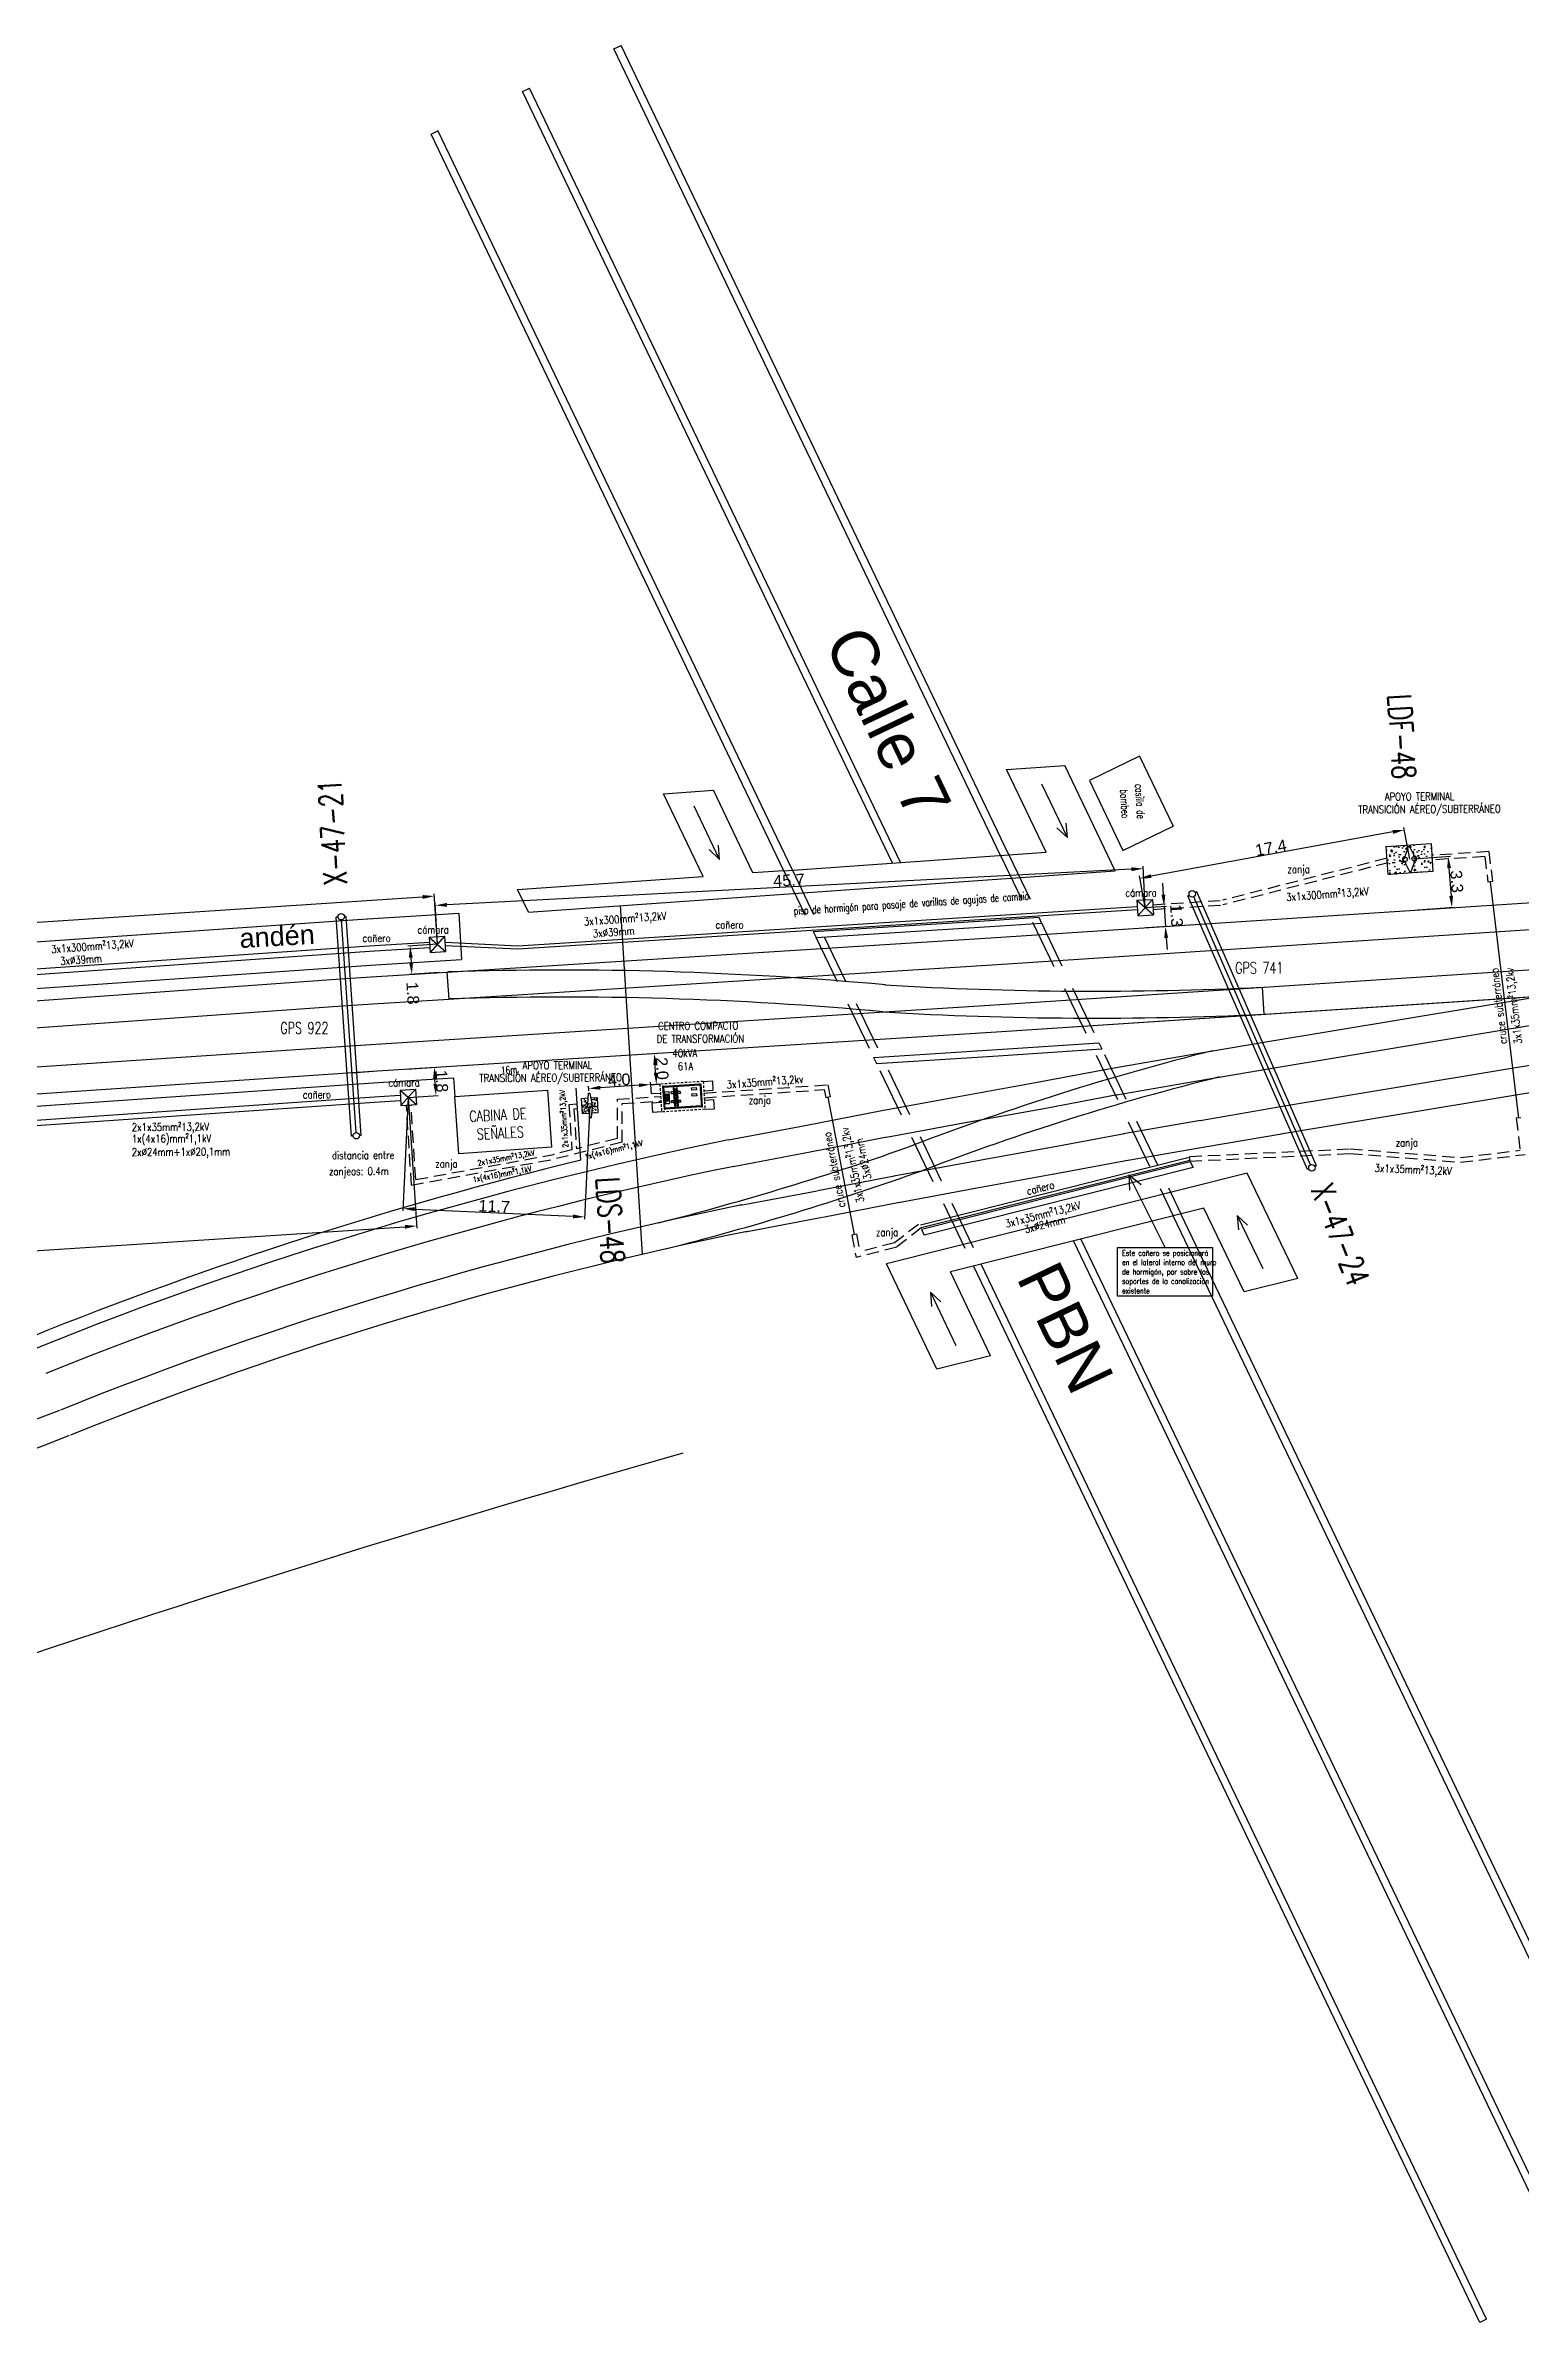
# Model space of a CAD drawing. Header units: millimetres. Extents: x 1868 to 2348, y 1227 to 1374.
# Drawn here: x 2159.2 to 2254.3, y 1227.1 to 1374 of the extents above; entities that cross this region are included whole.
import ezdxf

# ---------------------------------------------------------------- set-up
doc = ezdxf.new("R2010")
doc.units = ezdxf.units.MM
doc.linetypes.add('HIDDEN2', pattern=[4.7625, 3.175, -1.5875])
for name, color, linetype in [('LINEA_02', 8, 'Continuous'), ('TEXT-02', 7, 'Continuous'), ('Textos catenaria', 7, 'Continuous'), ('Unknown_Line_Type', 7, 'Continuous')]:
    doc.layers.add(name, color=color, linetype=linetype)
doc.styles.add('ROMANS', font='arial.ttf', dxfattribs={"width": 0.7})
doc.styles.add('SANS', font='sanss___.ttf')
doc.styles.add('SIMPLEX', font='simplex.shx', dxfattribs={"width": 0.75})
doc.linetypes.add('GAS_LINE', pattern='A,12.7,-5.08,["GAS",Standard,S=2.54,R=0,X=-2.54,Y=-1.27],-6.35', length=24.13)
doc.dimstyles.new('COTA-100', dxfattribs={"dimscale": 1.5, "dimtxt": 0.5, "dimasz": 0.5, "dimexe": 0.1, "dimexo": 0, "dimgap": 0.03, "dimtad": 1, "dimdec": 1, "dimzin": 0, "dimdsep": 46, "dimtxsty": 'SANS', "dimcen": 0.1, "dimclrd": 256, "dimclre": 256, "dimclrt": 256, "dimazin": 0, "dimtm": 1e-09, "dimtfac": 0.714286, "dimtdec": 1, "dimtmove": 2, "dimatfit": 2, "dimfxl": 0, "dimtolj": 1, "dimtzin": 0, "dimarcsym": 0})
pattern_1 = [(50, (-2624.04677, -773.78864), (0.45546167, -0.039847714), [0.047625, -0.523875]), (355, (-2624.04677, -773.78864), (-0.088107065, 0.47764161), [0.0381, -0.4191]), (100.451, (-2624.0088, -773.79196), (0.367356254, 0.43779172), [0.040475, -0.445225]), (46.1842, (-2624.04677, -773.66164), (0.6776976, -0.10510582), [0.0714375, -0.7858125]), (96.6356, (-2623.9903, -773.6704), (0.59351059, 0.61856389), [0.0607125, -0.6678375]), (351.184, (-2624.0468, -773.66164), (0.59351151, 0.6185628), [0.05715, -0.62865]), (21, (-2623.98327, -773.6934), (0.3790372, -0.255663796), [0.047625, -0.523875]), (326, (-2623.98327, -773.6934), (0.15450507, 0.460469915), [0.0381, -0.4191]), (71.4514, (-2623.9517, -773.7147), (0.53354123, 0.204807144), [0.040475, -0.445225]), (37.5, (-2624.04677, -773.78864), (0.007721508, 0.211387597), [0, -0.41402, 0, -0.42545, 0, -0.4206875]), (7.5, (-2624.04677, -773.78864), (0.167049156, 0.250451437), [0, -0.24257, 0, -0.404495, 0, -0.1603375]), (327.5, (-2624.18837, -773.78864), (0.338976488, -0.01432186), [0, -0.15875, 0, -0.4953, 0, -0.657225]), (317.5, (-2624.25187, -773.78864), (0.370322953, 0.063566228), [0, -0.206375, 0, -0.32893, 0, -0.466725])]

# ---------------------------------------------------------------- blocks, each defined once
blk = doc.blocks.new('estructura terminal o retención para LDS')
h = blk.add_hatch()
h.set_pattern_fill('AR-CONC', color=8, scale=0.0025, style=0)
h.set_pattern_definition(pattern_1)
h.paths.add_polyline_path([(-0.5, -0.5), (-0.09, -0.5), (-0.14, -0.11, -0.352658), (-0.14, 0.11), (-0.09, 0.5), (-0.5, 0.5)])
h = blk.add_hatch()
h.set_pattern_fill('AR-CONC', color=8, scale=0.0025, style=0)
h.set_pattern_definition(pattern_1)
h.paths.add_polyline_path([(0.14, -0.11), (0.09, -0.5), (0.5, -0.5), (0.5, 0.5), (0.09, 0.5), (0.14, 0.11, -0.352658)])
at = {"color": 6}
for p, q in [((-0.05, 0.8), (-0.14, 0.11)), ((-0.05, 0.8), (0.05, 0.8)), ((0.05, 0.8), (0.14, 0.11)), ((-0.14, -0.11), (-0.05, -0.8)), ((-0.05, -0.8), (0.05, -0.8)), ((0.14, -0.11), (0.05, -0.8))]:
    blk.add_line(p, q, dxfattribs=at)
for points in [[(-0.09, -0.5), (-0.5, -0.5), (-0.5, 0.5), (-0.09, 0.5)], [(0.09, 0.5), (0.5, 0.5), (0.5, -0.5), (0.09, -0.5)]]:
    blk.add_lwpolyline(points)
blk.add_circle((0, 0), 0.13, dxfattribs=at)
for start, end in [(141.1488, 218.8512), (321.1488, 38.8512)]:
    blk.add_arc((0, 0), 0.18, start, end, dxfattribs=at)
blk = doc.blocks.new('estructura tipo A con base')
h = blk.add_hatch()
h.set_pattern_fill('AR-CONC', color=8, scale=0.005, style=0)
h.set_pattern_definition([(50, (-2627.5983, -783.80706), (0.91092334, -0.07969543), [0.09525, -1.04775]), (355, (-2627.5983, -783.8071), (-0.17621413, 0.9552832), [0.0762, -0.8382]), (100.451, (-2627.5224, -783.8137), (0.7347125, 0.87558344), [0.08095, -0.89045]), (46.1842, (-2627.5983, -783.5531), (1.3553952, -0.21021164), [0.142875, -1.571625]), (96.6356, (-2627.4854, -783.5706), (1.1870212, 1.2371278), [0.121425, -1.335675]), (351.184, (-2627.5983, -783.553), (1.187023, 1.2371256), [0.1143, -1.2573]), (21, (-2627.4713, -783.61656), (0.7580744, -0.5113276), [0.09525, -1.04775]), (326, (-2627.4713, -783.6166), (0.30901014, 0.92093983), [0.0762, -0.8382]), (71.4514, (-2627.4081, -783.6592), (1.06708245, 0.4096143), [0.08095, -0.89045]), (37.5, (-2627.5983, -783.80706), (0.015443016, 0.422775194), [0, -0.82804, 0, -0.8509, 0, -0.841375]), (7.5, (-2627.5983, -783.80706), (0.33409831, 0.500902874), [0, -0.48514, 0, -0.80899, 0, -0.320675]), (327.5, (-2627.88152, -783.80706), (0.677952976, -0.02864372), [0, -0.3175, 0, -0.9906, 0, -1.31445]), (317.5, (-2628.0085, -783.80706), (0.74064591, 0.12713246), [0, -0.41275, 0, -0.65786, 0, -0.93345])])
h.paths.add_polyline_path([(-1.45, -0.9), (1.45, -0.9), (1.45, 0.9), (-1.45, 0.9)])
h.paths.add_polyline_path([(-0.28, 0.18), (-0.28, 0.25), (-0.05, 0.8), (0.05, 0.8), (0.28, 0.28), (0.28, 0.18, -1), (0.28, -0.18), (0.28, -0.28), (0.05, -0.8), (-0.05, -0.8), (-0.28, -0.28), (-0.28, -0.18, -1)], flags=16)
h.paths.add_polyline_path([(-0.15, 0, -1), (-0.41, 0, -1)], flags=0)
h.paths.add_polyline_path([(0, 0, -1), (0, 0, -1)], flags=0)
h.paths.add_polyline_path([(0.41, 0, -1), (0.15, 0, -1)], flags=0)
blk.add_lwpolyline([(1.45, -0.9), (-1.45, -0.9), (-1.45, 0.9), (1.45, 0.9)], close=True)
at = {"color": 6}
blk.add_lwpolyline([(-0.28, -0.28), (-0.05, -0.8), (0.05, -0.8), (0.28, -0.28), (0.28, -0.18, 1), (0.28, 0.18), (0.28, 0.28), (0.05, 0.8), (-0.05, 0.8), (-0.28, 0.25), (-0.28, 0.18, 1), (-0.28, -0.18)], format="xyb", close=True, dxfattribs=at)
for centre, radius in [((-0.28, 0), 0.13), ((0, 0), 0.0021), ((0.28, 0), 0.13)]:
    blk.add_circle(centre, radius, dxfattribs=at)
blk = doc.blocks.new('cámara LDF-LDS')
at = {"color": 6}
for p, q in [((-0.5, 0.5), (0.5, 0.5)), ((-0.5, 0.5), (-0.5, -0.5)), ((-0.5, 0.5), (0.5, -0.5)), ((0.5, 0.5), (-0.5, -0.5)), ((0.5, 0.5), (0.5, -0.5)), ((-0.5, -0.5), (0.5, -0.5))]:
    blk.add_line(p, q, dxfattribs=at)
blk = doc.blocks.new('*D12')
at = {"lineweight": -2, "transparency": 16777216}
for p, q in [((2194.22, 1306.69), (2194.21, 1306.85)), ((2197.47, 1306.91), (2194.97, 1306.75)), ((2198.21, 1306.95), (2198.2, 1307.11))]:
    blk.add_line(p, q, dxfattribs=at)
at = {"transparency": 16777216}
for points in [[(2194.96, 1306.88), (2194.98, 1306.63), (2194.22, 1306.7)], [(2197.46, 1307.03), (2197.47, 1306.79), (2198.21, 1306.96)]]:
    blk.add_solid(points, dxfattribs=at)
at = {"layer": 'Defpoints', "color": 0, "transparency": 16777216}
for p in [(2198.21, 1306.95), (2194.22, 1306.7), (2194.22, 1306.69)]:
    blk.add_point(p, dxfattribs=at)
at = {"transparency": 16777216, "insert": (2196.19, 1307.26), "char_height": 0.75, "attachment_point": 5, "rotation": 3.6193, "style": 'SANS'}
blk.add_mtext('\\A1;4.0', dxfattribs=at)
blk = doc.blocks.new('*D13')
at = {"lineweight": -2, "transparency": 16777216}
for p, q in [((2198.09, 1308.94), (2198.61, 1308.98)), ((2198.21, 1306.95), (2198.74, 1306.98)), ((2198.54, 1307.72), (2198.51, 1308.22))]:
    blk.add_line(p, q, dxfattribs=at)
at = {"transparency": 16777216}
for points in [[(2198.64, 1308.23), (2198.39, 1308.21), (2198.46, 1308.97)], [(2198.67, 1307.73), (2198.42, 1307.71), (2198.59, 1306.97)]]:
    blk.add_solid(points, dxfattribs=at)
at = {"layer": 'Defpoints', "color": 0, "transparency": 16777216}
for p in [(2198.09, 1308.94), (2198.46, 1308.97), (2198.21, 1306.95)]:
    blk.add_point(p, dxfattribs=at)
at = {"transparency": 16777216, "insert": (2198.96, 1307.99), "char_height": 0.75, "attachment_point": 5, "rotation": 273.6193, "style": 'SANS'}
blk.add_mtext('\\A1;2.0', dxfattribs=at)
blk = doc.blocks.new('*D17')
at = {"lineweight": -2, "transparency": 16777216}
for p, q in [((2123.36, 1315.12), (2183.51, 1319.06)), ((2184.46, 1316), (2184.25, 1319.26)), ((2122.82, 1311.97), (2122.6, 1315.22))]:
    blk.add_line(p, q, dxfattribs=at)
at = {"transparency": 16777216}
for points in [[(2183.5, 1319.18), (2183.52, 1318.93), (2184.26, 1319.11)], [(2123.35, 1315.25), (2123.37, 1315), (2122.61, 1315.07)]]:
    blk.add_solid(points, dxfattribs=at)
at = {"layer": 'Defpoints', "color": 0, "transparency": 16777216}
for p in [(2184.26, 1319.11), (2184.46, 1316), (2122.82, 1311.97)]:
    blk.add_point(p, dxfattribs=at)
at = {"transparency": 16777216, "insert": (2153.41, 1317.52), "char_height": 0.75, "attachment_point": 5, "rotation": 3.7445, "style": 'SANS'}
blk.add_mtext('\\A1;61.8', dxfattribs=at)
blk = doc.blocks.new('*D18')
at = {"lineweight": -2, "transparency": 16777216}
for p, q in [((2184.46, 1316), (2182.55, 1315.88)), ((2184.57, 1314.18), (2182.66, 1314.06)), ((2182.74, 1315.14), (2182.76, 1314.82))]:
    blk.add_line(p, q, dxfattribs=at)
at = {"transparency": 16777216}
for points in [[(2182.87, 1315.15), (2182.62, 1315.13), (2182.7, 1315.89)], [(2182.89, 1314.82), (2182.64, 1314.81), (2182.81, 1314.07)]]:
    blk.add_solid(points, dxfattribs=at)
at = {"layer": 'Defpoints', "color": 0, "transparency": 16777216}
for p in [(2184.46, 1316), (2184.57, 1314.18), (2182.81, 1314.07)]:
    blk.add_point(p, dxfattribs=at)
at = {"transparency": 16777216, "insert": (2182.87, 1312.85), "char_height": 0.75, "attachment_point": 5, "rotation": 273.6193, "style": 'SANS'}
blk.add_mtext('\\A1;1.8', dxfattribs=at)
blk = doc.blocks.new('*D19')
at = {"lineweight": -2, "transparency": 16777216}
for p, q in [((2229.24, 1320.84), (2185.08, 1318.55)), ((2230.12, 1318.37), (2229.98, 1321.03)), ((2184.46, 1316), (2184.32, 1318.66))]:
    blk.add_line(p, q, dxfattribs=at)
at = {"transparency": 16777216}
for points in [[(2229.23, 1320.97), (2229.24, 1320.72), (2229.99, 1320.88)], [(2185.07, 1318.67), (2185.08, 1318.42), (2184.33, 1318.51)]]:
    blk.add_solid(points, dxfattribs=at)
at = {"layer": 'Defpoints', "color": 0, "transparency": 16777216}
for p in [(2184.33, 1318.51), (2230.12, 1318.37), (2184.46, 1316)]:
    blk.add_point(p, dxfattribs=at)
at = {"transparency": 16777216, "insert": (2207.14, 1320.13), "char_height": 0.75, "attachment_point": 5, "rotation": 2.9738, "style": 'SANS'}
blk.add_mtext('\\A1;45.7', dxfattribs=at)
blk = doc.blocks.new('*D20')
at = {"lineweight": -2, "transparency": 16777216}
for p, q in [((2246.1, 1323.25), (2230.51, 1320.4)), ((2247.19, 1321.49), (2246.81, 1323.53)), ((2230.12, 1318.37), (2229.75, 1320.41))]:
    blk.add_line(p, q, dxfattribs=at)
at = {"transparency": 16777216}
for points in [[(2246.08, 1323.37), (2246.12, 1323.12), (2246.84, 1323.38)], [(2230.49, 1320.52), (2230.53, 1320.27), (2229.77, 1320.26)]]:
    blk.add_solid(points, dxfattribs=at)
at = {"layer": 'Defpoints', "color": 0, "transparency": 16777216}
for p in [(2247.19, 1321.49), (2229.77, 1320.26), (2230.12, 1318.37)]:
    blk.add_point(p, dxfattribs=at)
at = {"transparency": 16777216, "insert": (2238.23, 1322.23), "char_height": 0.75, "attachment_point": 5, "rotation": 10.364, "style": 'SANS'}
blk.add_mtext('\\A1;17.4', dxfattribs=at)
blk = doc.blocks.new('*D21')
at = {"lineweight": -2, "transparency": 16777216}
for p, q in [((2231.3, 1319.2), (2231.25, 1319.95)), ((2230.12, 1318.37), (2231.5, 1318.46)), ((2230.2, 1317.08), (2231.58, 1317.17)), ((2231.35, 1318.45), (2231.43, 1317.16)), ((2231.48, 1316.41), (2231.53, 1315.66))]:
    blk.add_line(p, q, dxfattribs=at)
at = {"transparency": 16777216}
for points in [[(2231.42, 1319.21), (2231.17, 1319.19), (2231.35, 1318.45)], [(2231.6, 1316.42), (2231.35, 1316.4), (2231.43, 1317.16)]]:
    blk.add_solid(points, dxfattribs=at)
at = {"layer": 'Defpoints', "color": 0, "transparency": 16777216}
for p in [(2230.12, 1318.37), (2230.2, 1317.08), (2231.43, 1317.16)]:
    blk.add_point(p, dxfattribs=at)
at = {"transparency": 16777216, "insert": (2232.14, 1317.85), "char_height": 0.75, "attachment_point": 5, "rotation": 273.746, "style": 'SANS'}
blk.add_mtext('\\A1;1.3', dxfattribs=at)
blk = doc.blocks.new('*D29')
at = {"lineweight": -2, "transparency": 16777216}
for p, q in [((2182.58, 1306.13), (2183.13, 1297.69)), ((2124.11, 1302.33), (2124.65, 1293.88)), ((2125.39, 1294.08), (2182.37, 1297.79))]:
    blk.add_line(p, q, dxfattribs=at)
at = {"transparency": 16777216}
for points in [[(2182.36, 1297.91), (2182.38, 1297.66), (2183.12, 1297.84)], [(2125.39, 1294.21), (2125.4, 1293.96), (2124.64, 1294.03)]]:
    blk.add_solid(points, dxfattribs=at)
at = {"layer": 'Defpoints', "color": 0, "transparency": 16777216}
for p in [(2182.58, 1306.13), (2124.11, 1302.33), (2183.12, 1297.84)]:
    blk.add_point(p, dxfattribs=at)
at = {"transparency": 16777216, "insert": (2153.85, 1296.37), "char_height": 0.75, "attachment_point": 5, "rotation": 3.7214, "style": 'SANS'}
blk.add_mtext('\\A1;58.6', dxfattribs=at)
blk = doc.blocks.new('*D30')
at = {"lineweight": -2, "transparency": 16777216}
for p, q in [((2182.58, 1306.13), (2182.24, 1298.81)), ((2194.29, 1305.6), (2193.96, 1298.27)), ((2183, 1298.92), (2193.21, 1298.46))]:
    blk.add_line(p, q, dxfattribs=at)
at = {"transparency": 16777216}
for points in [[(2183.01, 1299.05), (2182.99, 1298.8), (2182.25, 1298.96)], [(2193.22, 1298.58), (2193.21, 1298.33), (2193.96, 1298.42)]]:
    blk.add_solid(points, dxfattribs=at)
at = {"layer": 'Defpoints', "color": 0, "transparency": 16777216}
for p in [(2182.58, 1306.13), (2194.29, 1305.6), (2193.96, 1298.42)]:
    blk.add_point(p, dxfattribs=at)
at = {"transparency": 16777216, "insert": (2188.13, 1299.11), "char_height": 0.75, "attachment_point": 5, "rotation": 357.377, "style": 'SANS'}
blk.add_mtext('\\A1;11.7', dxfattribs=at)
blk = doc.blocks.new('*D31')
at = {"lineweight": -2, "transparency": 16777216}
for p, q in [((2182.46, 1307.95), (2184.41, 1308.08)), ((2184.32, 1306.99), (2184.3, 1307.32)), ((2182.58, 1306.13), (2184.52, 1306.26))]:
    blk.add_line(p, q, dxfattribs=at)
at = {"transparency": 16777216}
for points in [[(2184.43, 1307.33), (2184.18, 1307.31), (2184.26, 1308.07)], [(2184.45, 1307), (2184.2, 1306.99), (2184.37, 1306.25)]]:
    blk.add_solid(points, dxfattribs=at)
at = {"layer": 'Defpoints', "color": 0, "transparency": 16777216}
for p in [(2182.46, 1307.95), (2184.26, 1308.07), (2182.58, 1306.13)]:
    blk.add_point(p, dxfattribs=at)
at = {"transparency": 16777216, "insert": (2184.74, 1307.18), "char_height": 0.75, "attachment_point": 5, "rotation": 273.6193, "style": 'SANS'}
blk.add_mtext('\\A1;1.8', dxfattribs=at)
blk = doc.blocks.new('*D38')
at = {"lineweight": -2, "transparency": 16777216}
for p, q in [((2247.47, 1321.51), (2249.82, 1321.68)), ((2249.72, 1320.92), (2249.85, 1319.13)), ((2247.71, 1318.22), (2250.06, 1318.39))]:
    blk.add_line(p, q, dxfattribs=at)
at = {"transparency": 16777216}
for points in [[(2249.85, 1320.93), (2249.6, 1320.91), (2249.67, 1321.66)], [(2249.98, 1319.14), (2249.73, 1319.12), (2249.91, 1318.38)]]:
    blk.add_solid(points, dxfattribs=at)
at = {"layer": 'Defpoints', "color": 0, "transparency": 16777216}
for p in [(2247.47, 1321.51), (2247.71, 1318.22), (2249.91, 1318.38)]:
    blk.add_point(p, dxfattribs=at)
at = {"transparency": 16777216, "insert": (2250.22, 1320.05), "char_height": 0.75, "attachment_point": 5, "rotation": 274.1033, "style": 'SANS'}
blk.add_mtext('\\A1;3.3', dxfattribs=at)

msp = doc.modelspace()

# ---------------------------------------------------------------- linework, layer by layer
for p, q in [((2195.85, 1373.75), (2196.31, 1373.96)), ((2220.79, 1321.73), (2195.85, 1373.75)), ((2221.32, 1321.77), (2196.31, 1373.96)), ((2189.95, 1371), (2190.4, 1371.21)), ((2213.81, 1321.24), (2189.95, 1371)), ((2214.34, 1321.28), (2190.4, 1371.21)), ((2184.05, 1368.25), (2184.5, 1368.46)), ((2207.36, 1320.78), (2184.5, 1368.47)), ((2206.82, 1320.75), (2184.05, 1368.25)), ((2221.18, 1327.28), (2224.93, 1327.54)), ((2228.19, 1320.75), (2224.93, 1327.54)), ((2229.76, 1328.13), (2226.52, 1326.57)), ((2229.76, 1328.13), (2231.93, 1323.62)), ((2199.05, 1325.71), (2202.27, 1325.94)), ((2204.82, 1320.61), (2202.27, 1325.94)), ((2223.74, 1321.94), (2221.18, 1327.28)), ((2225.1, 1322.89), (2223.45, 1326.32)), ((2226.52, 1326.57), (2228.68, 1322.06)), ((2201.6, 1320.38), (2199.05, 1325.71)), ((2202.67, 1321.47), (2201.03, 1324.9)), ((2225.1, 1322.89), (2224.43, 1323.52)), ((2225.1, 1322.89), (2225.02, 1323.81)), ((2228.68, 1322.06), (2231.93, 1323.62)), ((2202.67, 1321.47), (2202, 1322.11)), ((2202.67, 1321.47), (2202.6, 1322.39)), ((2206.82, 1320.75), (2223.74, 1321.94)), ((2189.63, 1319.53), (2201.6, 1320.38)), ((2190.33, 1318.08), (2228.19, 1320.75)), ((2206.82, 1320.75), (2204.82, 1320.61)), ((2252.52, 1320.05), (2252.23, 1320.01)), ((2190.33, 1318.08), (2189.63, 1319.53)), ((2135.4, 1314.57), (2179.93, 1317.64)), ((2179.95, 1317.64), (2185.84, 1318.02)), ((2185.84, 1318.02), (2186.02, 1315.02)), ((2208.71, 1316.82), (2220.07, 1317.54)), ((2208.89, 1316.43), (2220.09, 1317.14)), ((2220.07, 1317.54), (2223.25, 1317.75)), ((2220.09, 1317.14), (2223.44, 1317.36)), ((2223.25, 1317.75), (2223.44, 1317.36)), ((2208.71, 1316.82), (2208.89, 1316.43)), ((2135.61, 1311.57), (2180.14, 1314.65)), ((2180.14, 1314.65), (2186.02, 1315.02)), ((2212.59, 1308.71), (2220.6, 1309.21)), ((2212.59, 1308.71), (2212.78, 1308.32)), ((2212.78, 1308.32), (2220.63, 1308.81)), ((2220.6, 1309.21), (2227.14, 1309.64)), ((2220.63, 1308.81), (2227.32, 1309.26)), ((2227.14, 1309.64), (2227.32, 1309.26)), ((2136.07, 1304.01), (2180.64, 1307.09)), ((2180.64, 1307.09), (2185.5, 1307.39)), ((2185.5, 1307.39), (2185.58, 1306.18)), ((2194.23, 1306.55), (2194.21, 1306.86)), ((2185.58, 1306.18), (2191.57, 1306.6)), ((2185.84, 1302.49), (2185.58, 1306.18)), ((2185.84, 1302.49), (2185.58, 1306.18)), ((2191.57, 1306.6), (2191.83, 1302.91)), ((2209.8, 1306.16), (2209.51, 1306.11)), ((2254.36, 1304.82), (2254.06, 1304.78)), ((2191.83, 1302.91), (2185.84, 1302.49)), ((2191.83, 1302.91), (2185.84, 1302.49)), ((2236.71, 1301.25), (2213.43, 1295.39)), ((2233.03, 1301.97), (2215.7, 1297.61)), ((2233.21, 1301.6), (2215.87, 1297.24)), ((2232.96, 1302.26), (2233.01, 1302.07)), ((2233.03, 1301.97), (2233.21, 1301.6)), ((2239.96, 1294.46), (2236.71, 1301.25)), ((2233.91, 1298.99), (2217.56, 1294.88)), ((2263.51, 1232.62), (2231.93, 1298.5)), ((2263.96, 1232.84), (2232.42, 1298.62)), ((2236.5, 1293.59), (2233.91, 1298.99)), ((2236.06, 1298.52), (2236.14, 1297.6)), ((2236.06, 1298.52), (2237.71, 1295.09)), ((2236.06, 1298.52), (2236.73, 1297.89)), ((2211.49, 1297.3), (2211.2, 1297.25)), ((2215.7, 1297.61), (2215.87, 1297.24)), ((2257.61, 1229.88), (2225.49, 1296.88)), ((2258.06, 1230.09), (2225.98, 1297)), ((2216.69, 1288.6), (2213.43, 1295.39)), ((2251.7, 1227.13), (2219.04, 1295.26)), ((2252.15, 1227.34), (2219.54, 1295.38)), ((2216.27, 1293.57), (2217.91, 1290.14)), ((2216.27, 1293.57), (2216.34, 1292.65)), ((2216.27, 1293.57), (2216.94, 1292.94)), ((2220.15, 1289.47), (2217.56, 1294.88)), ((2239.96, 1294.46), (2236.5, 1293.59)), ((2220.15, 1289.47), (2216.69, 1288.6)), ((2252.15, 1227.34), (2251.7, 1227.13))]:
    msp.add_line(p, q)
at = {"linetype": 'HIDDEN2'}
for p, q in [((2220.79, 1321.73), (2231.93, 1298.5)), ((2221.32, 1321.77), (2232.42, 1298.62)), ((2206.82, 1320.75), (2219.04, 1295.26)), ((2207.36, 1320.78), (2219.54, 1295.38))]:
    msp.add_line(p, q, dxfattribs=at)
at = {"color": 5, "linetype": 'HIDDEN2', "ltscale": 0.25}
for p, q in [((2245.73, 1321.55), (2235.1, 1318.84)), ((2252.29, 1321.98), (2248.62, 1321.74)), ((2252.03, 1321.66), (2248.64, 1321.44)), ((2252.03, 1321.66), (2252.23, 1320.01)), ((2252.29, 1321.98), (2252.52, 1320.05)), ((2245.8, 1321.26), (2235.14, 1318.54)), ((2230.61, 1318.55), (2235.1, 1318.84)), ((2230.63, 1318.25), (2235.14, 1318.54)), ((2201.65, 1306.41), (2209.65, 1306.94)), ((2209.65, 1306.94), (2209.8, 1306.16)), ((2182.79, 1300.48), (2182.46, 1305.62)), ((2183.06, 1300.83), (2182.76, 1305.64)), ((2193.48, 1305.69), (2192.95, 1305.65)), ((2192.95, 1305.65), (2193.14, 1302.74)), ((2193.5, 1305.39), (2193.27, 1305.37)), ((2193.27, 1305.37), (2193.43, 1302.82)), ((2196.07, 1306.01), (2198.86, 1306.19)), ((2196.07, 1303.48), (2196.07, 1306.01)), ((2196.37, 1305.73), (2198.88, 1305.89)), ((2196.37, 1303.24), (2196.37, 1305.73)), ((2201.67, 1306.11), (2209.41, 1306.63)), ((2209.41, 1306.63), (2209.51, 1306.11)), ((2254.06, 1304.78), (2254.31, 1302.72)), ((2183.06, 1300.83), (2191.95, 1302.45)), ((2193.14, 1302.74), (2191.94, 1302.44)), ((2196.37, 1303.24), (2192.02, 1302.15)), ((2196.07, 1303.48), (2193.43, 1302.82)), ((2232.98, 1302.32), (2243.34, 1302.81)), ((2232.99, 1302.02), (2243.34, 1302.51)), ((2243.34, 1302.81), (2250.46, 1302.25)), ((2243.34, 1302.51), (2250.47, 1301.95)), ((2250.46, 1302.25), (2254.31, 1302.72)), ((2250.47, 1301.95), (2254.64, 1302.45)), ((2182.79, 1300.48), (2192.01, 1302.15)), ((2211.2, 1297.25), (2211.47, 1295.81)), ((2211.49, 1297.3), (2211.71, 1296.18)), ((2213.95, 1296.75), (2211.71, 1296.18)), ((2215.49, 1297.94), (2213.95, 1296.75)), ((2215.67, 1297.71), (2214.09, 1296.47)), ((2214.09, 1296.47), (2211.47, 1295.81))]:
    msp.add_line(p, q, dxfattribs=at)
at = {"color": 3}
for p, q in [((2252.37, 1320.03), (2254.21, 1304.8)), ((2198.81, 1306.98), (2198.21, 1306.95)), ((2198.21, 1306.95), (2198.25, 1306.35)), ((2201.61, 1307.16), (2202.21, 1307.2)), ((2202.21, 1307.2), (2202.24, 1306.6)), ((2198.85, 1306.39), (2198.25, 1306.35)), ((2198.89, 1305.79), (2198.29, 1305.75)), ((2198.29, 1305.75), (2198.33, 1305.15)), ((2201.65, 1306.56), (2202.24, 1306.6)), ((2201.68, 1305.96), (2202.28, 1306)), ((2201.72, 1305.36), (2202.32, 1305.4)), ((2202.28, 1306), (2202.32, 1305.4)), ((2209.65, 1306.14), (2211.34, 1297.28)), ((2198.93, 1305.19), (2198.33, 1305.15)), ((2231.4, 1296.45), (2229.07, 1301.14)), ((2229.07, 1301.14), (2229.86, 1300.51)), ((2229.07, 1301.14), (2229.1, 1300.14))]:
    msp.add_line(p, q, dxfattribs=at)
at = {"color": 4}
for p, q in [((2232.97, 1319.18), (2232.87, 1319.13)), ((2240.59, 1301.47), (2232.87, 1319.13)), ((2240.79, 1301.79), (2233.25, 1319.07)), ((2233.45, 1319.39), (2233.35, 1319.34)), ((2241.17, 1301.72), (2233.45, 1319.39)), ((2178.92, 1303.64), (2177.94, 1317.76)), ((2178.05, 1317.76), (2177.94, 1317.76)), ((2179.22, 1303.87), (2178.27, 1317.57)), ((2178.57, 1317.8), (2178.47, 1317.79)), ((2179.55, 1303.68), (2178.57, 1317.8)), ((2179.02, 1303.65), (2178.92, 1303.64)), ((2179.55, 1303.68), (2179.44, 1303.68)), ((2240.69, 1301.51), (2240.59, 1301.47)), ((2241.17, 1301.72), (2241.07, 1301.68))]:
    msp.add_line(p, q, dxfattribs=at)
at = {"color": 1, "linetype": 'GAS_LINE', "ltscale": 0.1}
msp.add_line((2197.7, 1296.02), (2196.28, 1318.5), dxfattribs=at)
at = {"color": 3, "linetype": 'HIDDEN2', "ltscale": 0.05}
for p, q in [((2201.61, 1307.16), (2198.81, 1306.98)), ((2198.81, 1306.98), (2198.93, 1305.19)), ((2201.61, 1307.16), (2201.72, 1305.36)), ((2201.72, 1305.36), (2198.93, 1305.19))]:
    msp.add_line(p, q, dxfattribs=at)
at = {"color": 11}
for p, q in [((2198.98, 1306.85), (2199.08, 1305.34)), ((2199.05, 1306.85), (2198.98, 1306.85)), ((2201.39, 1306.98), (2199.05, 1306.83)), ((2201.4, 1306.91), (2199.05, 1306.76)), ((2199.05, 1306.85), (2199.14, 1305.35)), ((2201.39, 1307), (2201.46, 1307.01)), ((2201.39, 1307), (2201.49, 1305.49)), ((2201.46, 1307.01), (2201.55, 1305.5)), ((2199.14, 1305.35), (2199.08, 1305.34)), ((2199.12, 1306.48), (2199.4, 1306.5)), ((2199.12, 1306.48), (2199.17, 1305.73)), ((2201.48, 1305.58), (2199.14, 1305.44)), ((2201.49, 1305.52), (2199.14, 1305.37)), ((2199.17, 1305.73), (2199.44, 1305.74)), ((2199.4, 1306.5), (2199.44, 1305.74)), ((2199.68, 1306.49), (2199.53, 1306.48)), ((2199.53, 1306.48), (2199.54, 1306.35)), ((2199.68, 1306.48), (2199.53, 1306.47)), ((2199.72, 1306.37), (2199.54, 1306.36)), ((2199.72, 1306.36), (2199.54, 1306.35)), ((2199.75, 1305.92), (2199.57, 1305.9)), ((2199.75, 1305.91), (2199.57, 1305.9)), ((2199.58, 1305.78), (2199.57, 1305.9)), ((2199.73, 1305.8), (2199.58, 1305.79)), ((2199.73, 1305.79), (2199.58, 1305.78)), ((2199.77, 1305.54), (2199.7, 1306.74)), ((2199.7, 1306.74), (2199.75, 1306.74)), ((2199.83, 1305.55), (2199.75, 1306.74)), ((2199.89, 1306.57), (2199.76, 1306.56)), ((2199.77, 1305.54), (2199.83, 1305.55)), ((2199.94, 1305.74), (2199.82, 1305.73)), ((2199.95, 1305.55), (2199.88, 1306.75)), ((2199.93, 1306.75), (2199.88, 1306.75)), ((2200.01, 1305.56), (2199.93, 1306.75)), ((2200.01, 1305.56), (2199.95, 1305.55)), ((2200.14, 1306.4), (2199.96, 1306.39)), ((2200.14, 1306.39), (2199.96, 1306.38)), ((2200.13, 1306.52), (2199.98, 1306.51)), ((2200.13, 1306.51), (2199.98, 1306.5)), ((2200.17, 1305.94), (2199.98, 1305.93)), ((2200.17, 1305.93), (2199.99, 1305.92)), ((2200.17, 1305.83), (2200.02, 1305.82)), ((2200.17, 1305.82), (2200.03, 1305.81)), ((2200.13, 1306.52), (2200.14, 1306.39)), ((2200.17, 1305.82), (2200.17, 1305.94)), ((2201.55, 1305.5), (2201.49, 1305.49))]:
    msp.add_line(p, q, dxfattribs=at)
at = {"linetype": 'Continuous', "ltscale": 0.1}
msp.add_line((2193.71, 1302.08), (2193.42, 1306.72), dxfattribs=at)
at = {"color": 5}
for points in [[(2199.18, 1306.33), (2199.33, 1306.34), (2199.36, 1305.89), (2199.21, 1305.88)], [(2200.87, 1306.59), (2200.86, 1306.74), (2201.16, 1306.76), (2201.17, 1306.61)], [(2200.89, 1306.21), (2200.88, 1306.36), (2201.18, 1306.38), (2201.19, 1306.23)]]:
    msp.add_lwpolyline(points, close=True, dxfattribs=at)
at = {"color": 3}
msp.add_lwpolyline([(2228.34, 1296.45), (2234.46, 1296.45), (2234.46, 1293.31), (2228.34, 1293.31)], close=True, dxfattribs=at)
at = {"color": 4}
for centre in [(2233.16, 1319.26), (2178.26, 1317.78), (2179.23, 1303.66), (2240.88, 1301.59)]:
    msp.add_circle(centre, 0.21, dxfattribs=at)
at = {"color": 11}
for centre, start, end in [((2199.83, 1306.5), 145.1861, 222.0525), ((2199.85, 1306.15), 145.1861, 222.0525), ((2199.88, 1305.8), 145.1861, 222.0525), ((2199.83, 1306.5), 68.9949, 118.2436), ((2199.88, 1305.8), 248.9949, 298.2436), ((2199.83, 1306.5), 325.1861, 42.0525), ((2199.85, 1306.15), 325.1861, 42.0525), ((2199.88, 1305.8), 325.1861, 42.0525)]:
    msp.add_arc(centre, 0.15, start, end, dxfattribs=at)
for centre, radius, start, end in [((2254.61, 1051.79), 257.59, 103.6738, 111.9681), ((2452.24, 393.12), 925.03, 105.80465, 112.89207)]:
    msp.add_arc(centre, radius, start, end)
at = {"layer": 'LINEA_02', "color": 11}
for p, q in [((2189.64, 1315.91), (2207.57, 1317.05)), ((2207.49, 1317.04), (2229.61, 1318.44)), ((2207.58, 1316.85), (2229.62, 1318.24)), ((2135.52, 1312.82), (2180.05, 1315.9)), ((2180.06, 1315.9), (2183.95, 1316.14)), ((2180.08, 1315.55), (2183.97, 1315.79)), ((2184.95, 1315.93), (2189.64, 1315.71)), ((2184.96, 1316.13), (2189.64, 1315.91)), ((2189.64, 1315.71), (2207.58, 1316.85)), ((2135.54, 1312.47), (2180.08, 1315.55)), ((2136.13, 1303.11), (2180.7, 1306.19)), ((2136.16, 1302.76), (2180.73, 1305.84)), ((2180.7, 1306.19), (2182.07, 1306.28)), ((2180.72, 1305.84), (2182.09, 1305.93)), ((2232.96, 1302.26), (2215.62, 1297.9)), ((2233.01, 1302.07), (2215.67, 1297.71))]:
    msp.add_line(p, q, dxfattribs=at)
at = {"layer": 'Unknown_Line_Type', "color": 8}
for p, q in [((2180.19, 1313.9), (2185.07, 1314.21)), ((2185.07, 1314.21), (2185.19, 1312.47)), ((2220.42, 1312.1), (2267.27, 1315.18)), ((2147.65, 1311.58), (2178.53, 1313.79)), ((2178.53, 1313.79), (2180.19, 1313.9)), ((2220.53, 1310.36), (2267.4, 1313.44)), ((2237.67, 1313.23), (2237.78, 1311.5)), ((2237.9, 1309.72), (2255.79, 1312.68)), ((2147.78, 1309.85), (2178.65, 1312.05)), ((2178.65, 1312.05), (2180.3, 1312.17)), ((2180.3, 1312.17), (2185.19, 1312.47)), ((2180.48, 1309.57), (2220.42, 1312.1)), ((2180.59, 1307.84), (2220.53, 1310.36)), ((2232.95, 1308.87), (2237.9, 1309.72)), ((2238.18, 1308), (2256.07, 1310.96)), ((2178.83, 1309.46), (2180.48, 1309.57)), ((2227.99, 1308.02), (2232.95, 1308.87)), ((2238.59, 1305.5), (2256.49, 1308.46)), ((2178.95, 1307.72), (2180.59, 1307.84)), ((2218.08, 1306.19), (2223.04, 1307.09)), ((2223.04, 1307.09), (2227.99, 1308.02)), ((2228.29, 1306.3), (2233.24, 1307.16)), ((2233.24, 1307.16), (2238.19, 1308)), ((2213.13, 1305.28), (2218.08, 1306.19)), ((2218.39, 1304.48), (2223.35, 1305.38)), ((2223.36, 1305.38), (2228.31, 1306.31)), ((2233.67, 1304.65), (2238.62, 1305.5)), ((2238.88, 1303.78), (2256.77, 1306.74)), ((2203.23, 1303.39), (2208.18, 1304.32)), ((2208.18, 1304.32), (2213.13, 1305.28)), ((2213.44, 1303.57), (2218.39, 1304.48)), ((2228.72, 1303.8), (2233.68, 1304.66)), ((2203.55, 1301.68), (2208.5, 1302.61)), ((2208.51, 1302.61), (2213.46, 1303.58)), ((2218.84, 1301.98), (2223.81, 1302.88)), ((2223.83, 1302.88), (2228.78, 1303.81)), ((2229.02, 1302.08), (2233.97, 1302.94)), ((2233.96, 1302.94), (2238.91, 1303.79)), ((2209, 1300.12), (2213.95, 1301.08)), ((2213.9, 1301.07), (2218.85, 1301.98)), ((2219.16, 1300.27), (2224.12, 1301.17)), ((2224.15, 1301.17), (2229.1, 1302.1)), ((2204.02, 1299.18), (2208.97, 1300.11)), ((2214.21, 1299.36), (2219.16, 1300.27)), ((2204.34, 1297.47), (2209.29, 1298.4)), ((2209.33, 1298.41), (2214.28, 1299.38))]:
    msp.add_line(p, q, dxfattribs=at)
for points in [[(2185.07, 1314.21), (2220.14, 1316.42), (2266.97, 1319.48), (2321.88, 1323.57), (2347.44, 1325.12)], [(2185.18, 1312.47), (2220.25, 1314.68), (2267.09, 1317.75), (2322, 1321.84), (2347.54, 1323.38)], [(2147.96, 1307.4), (2180.48, 1309.57), (2220.42, 1312.1), (2267.27, 1315.18), (2322.17, 1319.28), (2347.7, 1320.84)], [(2148.1, 1305.66), (2180.59, 1307.84), (2220.53, 1310.36), (2267.4, 1313.44), (2322.29, 1317.55), (2347.81, 1319.1)]]:
    msp.add_lwpolyline(points, dxfattribs=at)
for centre, radius, start, end in [((2192.45, 1084.72), 229.62, 84.7716, 91.8269), ((2226.87, 1541.79), 228.81, 266.6044, 272.7057), ((2192.45, 1084.72), 227.88, 84.7716, 91.8269), ((2226.87, 1541.79), 230.55, 266.6044, 272.7057), ((2274.92, 1147.19), 166.92, 104.0251, 110.9824), ((2274.92, 1147.19), 165.18, 104.0251, 110.9824), ((2254.61, 1051.79), 256.79, 101.5416, 111.9681), ((2154.92, 1471.27), 178.68, 284.1989, 289.714), ((2254.61, 1051.79), 255.05, 101.5416, 111.9681), ((2154.92, 1471.27), 180.42, 284.1989, 289.714), ((2254.61, 1051.79), 252.51, 101.5416, 111.9681), ((2254.61, 1051.79), 250.77, 101.5416, 111.9681), ((2496.52, 411.76), 936.69, 111.04995, 115.76629), ((2496.52, 411.76), 934.95, 111.04995, 115.76629)]:
    msp.add_arc(centre, radius, start, end, dxfattribs=at)

# ---------------------------------------------------------------- block references
for name, p, rotation in [('estructura tipo A con base', (2247.18, 1321.5), 3.745959359844207), ('cámara LDF-LDS', (2230.12, 1318.37), 3.619257904052921), ('cámara LDF-LDS', (2184.46, 1316), 3.619257904052918), ('cámara LDF-LDS', (2182.58, 1306.13), 3.619257904052921), ('estructura terminal o retención para LDS', (2194.29, 1305.6), 3.619257903858799)]:
    msp.add_blockref(name, p, dxfattribs=dict(rotation=rotation))

# ---------------------------------------------------------------- texts
at = {"style": 'SIMPLEX'}
for s, height, rotation, width, p in [('bombeo', 0.5, 273.6697, 0.7, (2228.5, 1325.97)), ('casilla de', 0.5, 273.6697, 0.7, (2229.47, 1326.33)), ('CABINA DE', 0.7, 2.9992, 0.75, (2186.54, 1304.55)), ('SEÑALES', 0.7, 2.9992, 0.75, (2187.02, 1303.4))]:
    msp.add_text(s, height=height, rotation=rotation, dxfattribs=dict(at, width=width)).set_placement(p)
at = {"layer": 'TEXT-02', "style": 'ROMANS'}
for s, p in [('Calle 7', (2209.4, 1335.53)), ('PBN', (2221.78, 1294.53))]:
    msp.add_text(s, height=3, rotation=295.4268, dxfattribs=at).set_placement(p)
at = {"layer": 'TEXT-02', "color": 7, "style": 'ROMANS'}
msp.add_text('andén', height=1.25, rotation=3.2312, dxfattribs=at).set_placement((2171.73, 1315.76))
at = {"layer": 'Textos catenaria', "color": 7, "style": 'SIMPLEX', "width": 0.7}
msp.add_text('LDF-48', height=1.5, rotation=273.2563, dxfattribs=at).set_placement((2245.77, 1332.1))
at = {"layer": 'Textos catenaria', "style": 'SIMPLEX'}
for s, height, rotation, width, p in [('X-47-21', 1.5, 93.2172, 0.7, (2178.64, 1319.86)), ('TRANSICIÓN AÉREO/SUBTERRÁNEO', 0.5, 0.3193, 0.8, (2243.87, 1324.44)), ('APOYO TERMINAL', 0.5, 0.3193, 0.8, (2245.58, 1325.27)), ('zanja', 0.5, 0.3193, 0.8, (2239.3, 1320.59)), ('piso de hormigón para pasaje de varillas de agujas de cambio', 0.5, 3.6697, 0.7, (2207.47, 1317.91)), ('cámara', 0.5, 0.3193, 0.8, (2228.84, 1319.07)), ('3x1x300mm²13,2kV', 0.5, 4.2058, 0.8, (2239.24, 1318.79)), ('cámara', 0.5, 0.3193, 0.8, (2183.18, 1316.69)), ('3x1x300mm²13,2kV', 0.5, 4.2058, 0.8, (2193.93, 1317.21)), ('3xØ39mm', 0.5, 4.2058, 0.8, (2194.51, 1316.44)), ('cañero', 0.5, 0.3193, 0.8, (2202.4, 1317.01)), ('3x1x300mm²13,2kV', 0.5, 4.2058, 0.8, (2159.57, 1315.43)), ('cañero', 0.5, 0.3193, 0.8, (2179.63, 1316.15)), ('3xØ39mm', 0.5, 4.2058, 0.8, (2160.15, 1314.66)), ('cruce subterráneo', 0.5, 96.8138, 0.8, (2253.47, 1309.6)), ('3x1x35mm²13,2kv', 0.5, 96.8138, 0.8, (2254.44, 1309.6)), ('DE TRANSFORMACIÓN', 0.5, 0.3193, 0.8, (2198.61, 1309.64)), ('CENTRO COMPACTO', 0.5, 0.3193, 0.8, (2198.7, 1310.48)), ('APOYO TERMINAL', 0.5, 0.3193, 0.8, (2189.96, 1307.94)), ('40kVA', 0.5, 0.3193, 0.8, (2199.63, 1308.73)), ('61A', 0.5, 0.3193, 0.8, (2199.97, 1307.88)), ('cámara', 0.5, 0.3193, 0.8, (2181.3, 1306.83)), ('TRANSICIÓN AÉREO/SUBTERRÁNEO', 0.5, 0.3193, 0.8, (2187.17, 1307.12)), ('16m', 0.5, 4.0853, 0.7, (2188.58, 1307.61)), ('3x1x35mm²13,2kv', 0.5, 4.3004, 0.8, (2203.14, 1306.7)), ('cañero', 0.5, 0.3193, 0.8, (2175.78, 1306.06)), ('2x1x35mm²13,2kV', 0.35, 93.415, 0.7, (2192.9, 1302.9)), ('zanja', 0.5, 0.3193, 0.8, (2204.54, 1305.7)), ('2x1x35mm²13,2kV', 0.5, 0.3193, 0.8, (2164.75, 1303.96)), ('cruce subterráneo', 0.5, 101.1358, 0.8, (2210.78, 1299.08)), ('3x1x35mm²13,2kv', 0.5, 102.1994, 0.8, (2212, 1299.4)), ('2xØ24mm+1xØ20,1mm', 0.5, 0.3193, 0.8, (2164.75, 1302.35)), ('1x(4x16)mm²1,1kV', 0.5, 0.3193, 0.8, (2164.75, 1303.21)), ('distancia entre', 0.5, 0.3193, 0.8, (2177.66, 1302.14)), ('2x1x35mm²13,2kV', 0.35, 10.5919, 0.7, (2187.09, 1301.72)), ('1x(4x16)mm²1,1kV', 0.35, 13.8317, 0.7, (2194.01, 1302.12)), ('3xØ24mm', 0.5, 102.1994, 0.8, (2212.47, 1300.9)), ('zanja', 0.5, 0.3193, 0.8, (2246.28, 1302.96)), ('zanjeos: 0.4m', 0.5, 0.3193, 0.8, (2177.47, 1301.11)), ('zanja', 0.5, 0.3193, 0.8, (2184.32, 1301.6)), ('1x(4x16)mm²1,1kV', 0.35, 10.5919, 0.7, (2186.78, 1300.66)), ('3x1x35mm²13,2kV', 0.5, 357.6006, 0.8, (2244.91, 1301.33)), ('LDS-48', 1.5, 273.6697, 0.7, (2194.69, 1300.94)), ('3x1x35mm²13,2kV', 0.5, 14.1612, 0.8, (2221.16, 1297.73)), ('cañero', 0.5, 14.1612, 0.8, (2222.54, 1299.83)), ('X-47-24', 1.5, 291.2016, 0.7, (2240.77, 1300.21)), ('3xØ24mm', 0.5, 14.1612, 0.8, (2222.4, 1297.37)), ('zanja', 0.5, 0.3193, 0.8, (2212.75, 1297.18))]:
    msp.add_text(s, height=height, rotation=rotation, dxfattribs=dict(at, width=width)).set_placement(p)
at = {"layer": 'Textos catenaria', "style": 'SIMPLEX', "width": 0.7}
for s, p in [('GPS 741', (2235.93, 1314.11)), ('GPS 922', (2174.33, 1310.23))]:
    msp.add_text(s, height=0.75, dxfattribs=at).set_placement(p)
at = {"layer": 'Textos catenaria', "color": 11, "style": 'SIMPLEX', "width": 0.7}
for s, p in [('TAB-BT', (2199.34, 1305.92)), ('TRAFO SECO', (2199.92, 1305.82))]:
    msp.add_text(s, height=0.1, rotation=93.6193, dxfattribs=at).set_placement(p)
at = {"layer": 'Textos catenaria', "color": 3, "style": 'SIMPLEX', "width": 0.7}
for s, p in [('en el lateral interno del muro', (2228.63, 1295.32)), ('de hormigón, por sobre los', (2228.63, 1294.71)), ('Este cañero se posicionará', (2228.63, 1295.92)), ('soportes de la canalización', (2228.63, 1294.1)), ('existente', (2228.63, 1293.49))]:
    msp.add_text(s, height=0.35, dxfattribs=at).set_placement(p)

# ---------------------------------------------------------------- dimensions: what is measured, and where the dimension line sits
for p1, p2, distance, picture, middle in [((2247.19, 1321.49), (2230.12, 1318.37), -1.92, '*D20', (2238.23, 1322.23)), ((2247.47, 1321.51), (2247.71, 1318.22), 2.21, '*D38', (2250.22, 1320.05)), ((2230.12, 1318.37), (2184.46, 1316), -2.51, '*D19', (2207.14, 1320.13)), ((2122.82, 1311.97), (2184.46, 1316), 3.11, '*D17', (2153.41, 1317.52)), ((2230.12, 1318.37), (2230.2, 1317.08), 1.23, '*D21', (2232.14, 1317.85)), ((2198.21, 1306.95), (2198.09, 1308.94), -0.38, '*D13', (2198.96, 1307.99)), ((2182.58, 1306.13), (2182.46, 1307.95), -1.8, '*D31', (2184.74, 1307.18)), ((2198.21, 1306.95), (2194.22, 1306.69), -0.01, '*D12', (2196.19, 1307.26)), ((2124.11, 1302.33), (2182.58, 1306.13), -8.31, '*D29', (2153.85, 1296.37)), ((2182.58, 1306.13), (2194.29, 1305.6), -7.18, '*D30', (2188.13, 1299.11))]:
    dim = msp.add_aligned_dim(p1=p1, p2=p2, distance=distance, dimstyle='COTA-100')
    dim.commit()
    dim.dimension.update_dxf_attribs({"geometry": picture, "text_midpoint": middle})
dim = msp.add_linear_dim(base=(2182.81, 1314.07), p1=(2184.46, 1316), p2=(2184.57, 1314.18), angle=273.6193, dimstyle='COTA-100')
dim.commit()
dim.dimension.update_dxf_attribs({"geometry": '*D18', "text_midpoint": (2182.87, 1312.85), "dimtype": 161})

doc.saveas('drawing.dxf')
